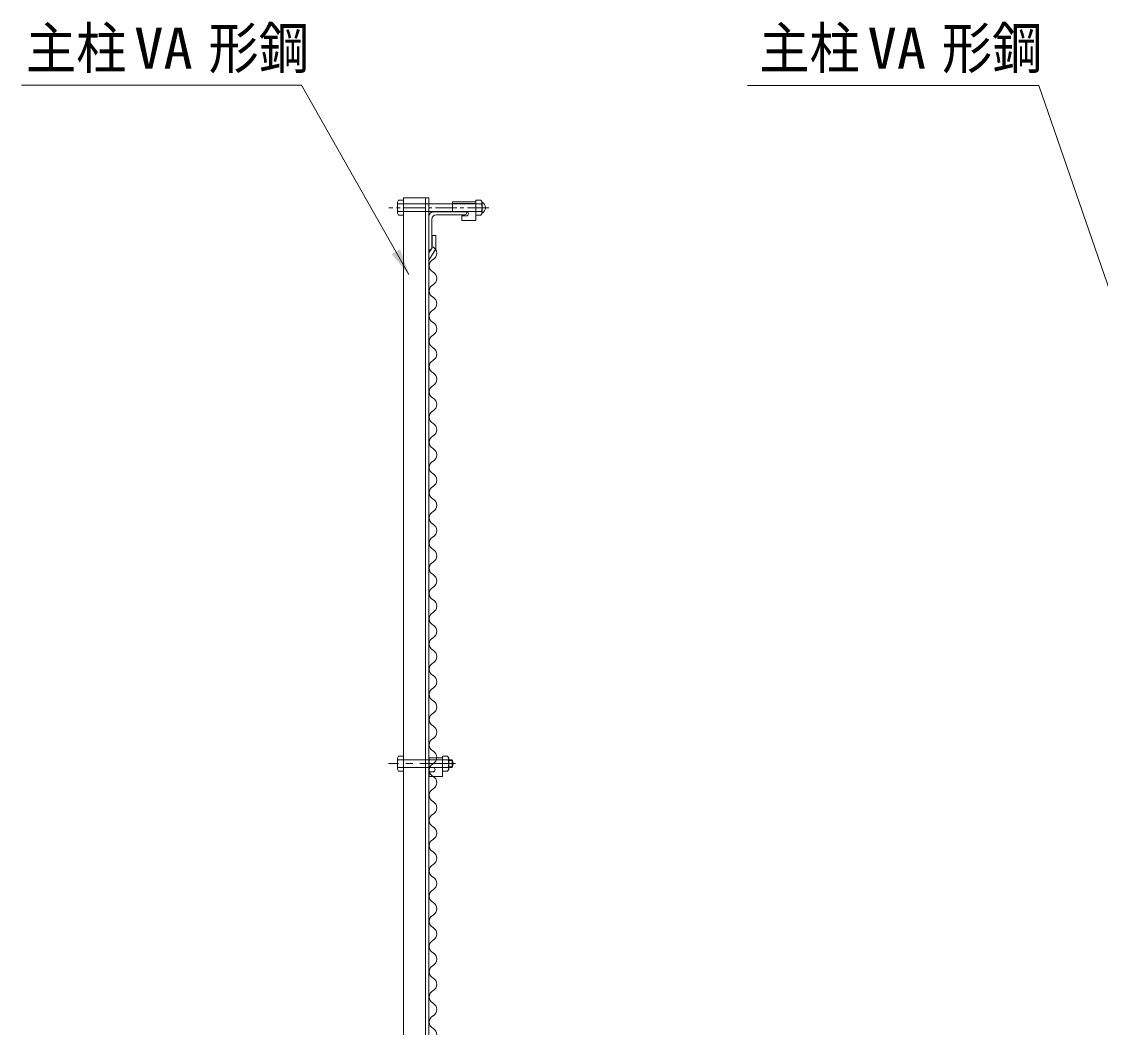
# Model space of a CAD drawing. Units: millimetres, scale not verified. Extents: x -4455 to 4455, y -3150 to 3150.
# Drawn here: x -437 to 704, y 517 to 1581 of the extents above; entities that cross this region are included whole.
import ezdxf
from ezdxf.enums import TextEntityAlignment as Align

# ---------------------------------------------------------------- set-up
doc = ezdxf.new("R2010")
doc.units = ezdxf.units.MM
doc.header["$LTSCALE"] = 30
for name, pattern in [('DASHED', [7.5, 6, -1.5]), ('USER1', [2, 1.25, -0.25, 0.25, -0.25]), ('USER2', [1.125, 0.75, -0.125, 0.125, -0.125])]:
    doc.linetypes.add(name, pattern=pattern)
for name, color, linetype, lineweight in [('0-0_6文字', 3, 'Continuous', 9), ('0-2_1部材', 3, 'Continuous', 18), ('0-6_8部品', 7, 'Continuous', 18), ('0-9_2網', 4, 'Continuous', 18), ('0-A_AMI', 3, 'Continuous', 18)]:
    doc.layers.add(name, color=color, linetype=linetype, lineweight=lineweight)
doc.styles.add('ＭＳ ゴシック', font='')
doc.styles.get('ＭＳ ゴシック').set_extended_font_data('MS Gothic')

# ---------------------------------------------------------------- blocks, each defined once
blk = doc.blocks.new('NAMIX13')
at = {"layer": '0-A_AMI'}
for centre, start, end in [((-106.7, -200), 298.07249, 61.92751), ((106.7, -600), 118.07249, 241.92751), ((-106.7, -1000), 298.07249, 61.92751), ((106.7, -1400), 118.07249, 241.92751), ((-106.7, -1800), 298.07249, 61.92751), ((106.7, -2200), 118.07249, 241.92751), ((-106.7, -2600), 298.07249, 61.92751), ((106.7, -3000), 118.07249, 241.92751), ((-106.7, -3400), 298.07249, 61.92751), ((106.7, -3800), 118.07249, 241.92751), ((-106.7, -4200), 298.07249, 61.92751), ((106.7, -4600), 118.07249, 241.92751), ((-106.7, -5000), 298.07249, 61.92751), ((106.7, -5400), 118.07249, 241.92751), ((-106.7, -5800), 298.07249, 61.92751), ((106.7, -6200), 118.07249, 241.92751), ((-106.7, -6600), 298.07249, 61.92751), ((106.7, -7000), 118.07249, 241.92751), ((-106.7, -7400), 298.07249, 61.92751), ((106.7, -7800), 118.07249, 241.92751), ((-106.7, -8200), 298.07249, 61.92751), ((106.7, -8600), 118.07249, 241.92751)]:
    blk.add_arc(centre, 226.7, start, end, dxfattribs=at)
blk = doc.blocks.new('NAMIX5')
at = {"layer": '0-A_AMI'}
for centre, start, end in [((-53.3, -100), 298.07249, 61.92751), ((53.3, -300), 118.07249, 241.92751), ((-53.3, -500), 298.07249, 61.92751), ((53.3, -700), 118.07249, 241.92751), ((-53.3, -900), 298.07249, 61.92751), ((53.3, -1100), 118.07249, 241.92751), ((-53.3, -1300), 298.07249, 61.92751), ((53.3, -1500), 118.07249, 241.92751), ((-53.3, -1700), 298.07249, 61.92751), ((53.3, -1900), 118.07249, 241.92751)]:
    blk.add_arc(centre, 113.3, start, end, dxfattribs=at)
blk = doc.blocks.new('NAMI')
at = {"layer": '0-A_AMI'}
for centre, start, end in [((-106.7, -200), 298.07249, 61.92751), ((106.7, -600), 118.07249, 241.92751)]:
    blk.add_arc(centre, 226.7, start, end, dxfattribs=at)

msp = doc.modelspace()

# ---------------------------------------------------------------- linework, layer by layer
at = {"layer": '0-0_6文字', "color": 7}
for points in [[(-437.09, 1513.47), (-140.81, 1513.47), (-27.28, 1312.92)], [(331.07, 1513.13), (639.27, 1513.13), (761.1, 1159.97)]]:
    msp.add_lwpolyline(points, dxfattribs=at)
msp.add_solid([(-26.29, 1311.18), (-45.61, 1334.72), (-36.54, 1339.86)], dxfattribs=at)
at = {"layer": '0-2_1部材', "color": 7, "lineweight": 9}
for p, q in [((-33.13, 1394.29), (-33.13, -675.71)), ((-33.13, 1394.29), (-6.13, 1394.29)), ((-9.63, 1394.29), (-9.63, -675.71)), ((-6.13, 1394.29), (-6.13, -675.71)), ((-6.13, 1339.29), (-6.13, 1374.29)), ((-3.13, 1341.29), (-3.13, 1371.29)), ((-1.13, 1379.29), (33.87, 1379.29)), ((1.87, 1376.29), (31.87, 1376.29)), ((33.87, 1379.29), (33.87, 1378.29)), ((1.15, 1354.26), (-2.85, 1354.26)), ((-2.85, 1354.26), (-2.85, 1341.26)), ((1.15, 1354.26), (1.15, 1340.14)), ((-6.13, 1335.85), (-2.85, 1341.26)), ((-6.13, 1328.14), (1.15, 1340.14)), ((-6.13, 1339.29), (-5.13, 1339.29))]:
    msp.add_line(p, q, dxfattribs=at)
at = {"layer": '0-2_1部材', "linetype": 'DASHED'}
msp.add_line((18.68, 1388.06), (43.68, 1388.06), dxfattribs=at)
at = {"layer": '0-2_1部材', "color": 7, "lineweight": 9}
for centre, radius, start, end in [((-1.13, 1374.29), 5, 90, 180), ((1.87, 1371.29), 5, 90, 180), ((31.87, 1378.29), 2, 270, 0), ((-5.13, 1341.29), 2, 270, 0)]:
    msp.add_arc(centre, radius, start, end, dxfattribs=at)
at = {"layer": '0-6_8部品', "color": 1, "linetype": 'USER2'}
msp.add_line((57.1, 1383.74), (-48.45, 1383.74), dxfattribs=at)
at = {"layer": '0-6_8部品', "lineweight": 9}
for p, q in [((-39.53, 1389.66), (-38.42, 1391.58)), ((-39.53, 1377.82), (-39.53, 1389.66)), ((-38.84, 1387.74), (-33.13, 1387.74)), ((-38.42, 1391.58), (-33.13, 1391.58)), ((-33.13, 1375.9), (-33.13, 1391.58)), ((-33.13, 1387.74), (43.68, 1387.74)), ((18.68, 1390.06), (18.68, 1379.56)), ((48.97, 1391.58), (43.68, 1391.58)), ((43.68, 1375.9), (43.68, 1391.58)), ((49.4, 1387.74), (43.68, 1387.74)), ((50.08, 1389.66), (48.97, 1391.58)), ((50.08, 1377.82), (50.08, 1389.66)), ((-38.84, 1379.74), (-33.13, 1379.74)), ((-33.13, 1379.74), (43.68, 1379.74)), ((18.68, 1379.56), (33.43, 1379.56)), ((28.68, 1375.06), (33.43, 1375.06)), ((28.68, 1375.06), (28.68, 1370.06)), ((28.68, 1370.06), (43.68, 1370.06)), ((49.4, 1379.74), (43.68, 1379.74)), ((48.97, 1375.9), (43.68, 1375.9)), ((50.08, 1377.82), (48.97, 1375.9))]:
    msp.add_line(p, q, dxfattribs=at)
at = {"layer": '0-6_8部品', "color": 3}
for p, q in [((-39.53, 801.64), (-38.42, 803.56)), ((-39.53, 789.8), (-39.53, 801.64)), ((-38.84, 799.72), (-33.13, 799.72)), ((-38.42, 803.56), (-33.13, 803.56)), ((-33.13, 787.88), (-33.13, 803.56)), ((-5.79, 802.04), (-5.79, 791.54)), ((-5.79, 802.04), (8.41, 802.04)), ((8.41, 787.88), (8.41, 803.56)), ((8.41, 802.04), (8.41, 782.04)), ((14.13, 799.72), (8.41, 799.72)), ((14.81, 789.8), (14.81, 801.64)), ((14.81, 799.72), (18.37, 799.72)), ((18.37, 791.72), (18.37, 799.72)), ((-38.84, 791.72), (-33.13, 791.72)), ((-5.79, 791.54), (-1.84, 791.54)), ((14.13, 791.72), (8.41, 791.72)), ((13.7, 787.88), (8.41, 787.88)), ((14.81, 789.8), (13.7, 787.88)), ((14.81, 798.92), (18.77, 798.92)), ((14.81, 792.52), (18.77, 792.52)), ((14.81, 791.72), (18.37, 791.72)), ((-5.79, 787.04), (-1.84, 787.04)), ((-5.79, 787.04), (-5.79, 782.04)), ((-5.79, 782.04), (8.41, 782.04))]:
    msp.add_line(p, q, dxfattribs=at)
at = {"layer": '0-6_8部品', "color": 3, "linetype": 'DASHED'}
for p, q in [((-33.13, 799.72), (8.41, 799.72)), ((-33.13, 791.72), (8.41, 791.72))]:
    msp.add_line(p, q, dxfattribs=at)
at = {"layer": '0-6_8部品', "color": 1, "linetype": 'USER1'}
msp.add_line((21.83, 795.72), (-49, 795.72), dxfattribs=at)
at = {"layer": '0-6_8部品', "lineweight": 9}
for points in [[(18.68, 1390.06), (43.68, 1390.06), (43.68, 1370.06)], [(-39.53, 1377.82), (-38.42, 1375.9), (-33.13, 1375.9)]]:
    msp.add_lwpolyline(points, dxfattribs=at)
at = {"layer": '0-6_8部品', "color": 3}
for points in [[(14.81, 801.64), (13.7, 803.56), (8.41, 803.56)], [(-39.53, 789.8), (-38.42, 787.88), (-33.13, 787.88)]]:
    msp.add_lwpolyline(points, dxfattribs=at)
at = {"layer": '0-6_8部品', "lineweight": 9}
for centre, radius, start, end in [((-36.5, 1389.66), 3.03, 180, 219.3382), ((-27.53, 1383.74), 12, 160.52878, 199.47122), ((47.05, 1389.66), 3.03, 320.6618, 0), ((38.08, 1383.74), 12, 340.52878, 19.47122), ((46.93, 1383.74), 6.71, 298.05542, 61.94458), ((-36.5, 1377.82), 3.03, 140.6618, 180), ((33.43, 1377.31), 2.25, 270, 90), ((47.05, 1377.82), 3.03, 0, 39.3382)]:
    msp.add_arc(centre, radius, start, end, dxfattribs=at)
at = {"layer": '0-6_8部品', "color": 3}
for centre, radius, start, end in [((-36.5, 801.64), 3.03, 180, 219.3382), ((-27.53, 795.72), 12, 160.52878, 199.47122), ((11.78, 801.64), 3.03, 320.6618, 0), ((2.81, 795.72), 12, 340.52878, 19.47122), ((11.44, 795.72), 8, 330, 30), ((-36.5, 789.8), 3.03, 140.6618, 180), ((-1.84, 789.29), 2.25, 270, 90), ((11.78, 789.8), 3.03, 0, 39.3382)]:
    msp.add_arc(centre, radius, start, end, dxfattribs=at)

# ---------------------------------------------------------------- block references
at = {"layer": '0-9_2網'}
for name, p, xscale, yscale in [('NAMI', (-1.8, 1342.3), 0.03333333, 0.03333333), ('NAMI', (-1.8, 1315.63), 0.03333333, 0.03333333), ('NAMIX5', (-1.8, 1288.97), 0.06666667, 0.06666667), ('NAMIX5', (-1.8, 1155.63), 0.06666667, 0.06666667), ('NAMIX13', (-1.8, 1022.3), 0.03333333, 0.03333333), ('NAMIX13', (-1.8, 728.97), 0.03333333, 0.03333333)]:
    msp.add_blockref(name, p, dxfattribs=dict(at, xscale=xscale, yscale=yscale))

# ---------------------------------------------------------------- texts
at = {"layer": '0-0_6文字', "style": 'ＭＳ ゴシック', "width": 1.05}
for p in [(-317.93, 1517.67), (457.98, 1517.67)]:
    msp.add_text('VA', height=43.33, dxfattribs=at).set_placement(p, align=Align.BOTTOM_LEFT)
at = {"layer": '0-2_1部材', "style": 'ＭＳ ゴシック', "width": 0.9}
for s, p in [('主柱', (-432.52, 1517.83)), ('形鋼', (-239.3, 1517.83)), ('主柱', (343.38, 1517.83)), ('形鋼', (536.61, 1517.83))]:
    msp.add_text(s, height=43.33, dxfattribs=at).set_placement(p, align=Align.BOTTOM_LEFT)

doc.saveas('drawing.dxf')
